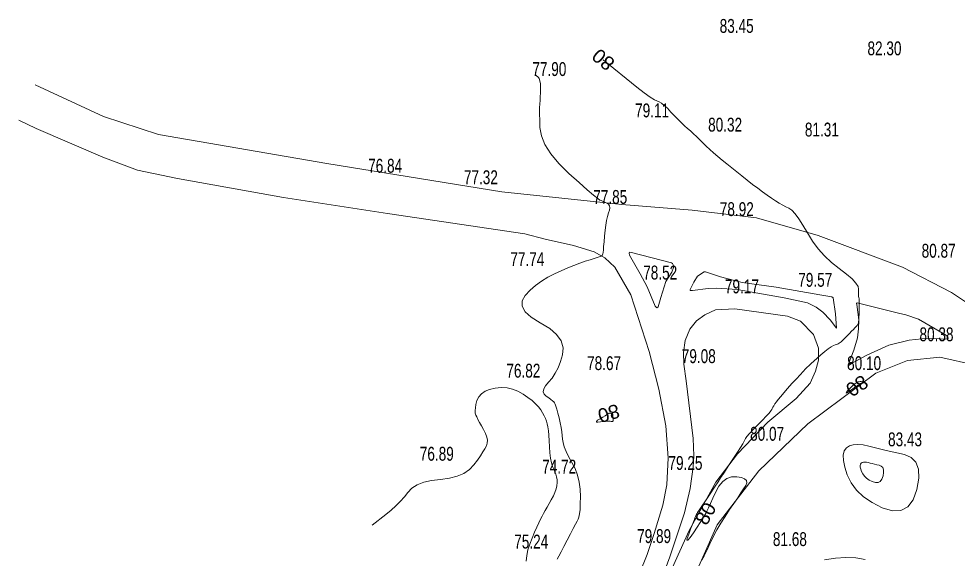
# Model space of a CAD drawing. Header units: metres. Extents: x 431006 to 434411, y 2469261 to 2473208.
# Drawn here: x 433475.1 to 433745.5, y 2472256.4 to 2472412.1 of the extents above; entities that cross this region are included whole.
import ezdxf
from ezdxf.enums import TextEntityAlignment as Align

# ---------------------------------------------------------------- set-up
doc = ezdxf.new("R2010")
doc.units = ezdxf.units.M
doc.header["$MEASUREMENT"] = 0
for name, color, linetype, lineweight in [('CAO DO', 8, 'Continuous', 18), ('duong nhua-ks', 8, 'Continuous', 18), ('MH_DongMuc', 8, 'Continuous', 18), ('MH_DongMuc_Con', 8, 'Continuous', 18)]:
    doc.layers.add(name, color=color, linetype=linetype, lineweight=lineweight)
doc.styles.get("Standard").update_dxf_attribs({"font": 'arial.ttf'})

msp = doc.modelspace()

# ---------------------------------------------------------------- linework, layer by layer
at = {"layer": 'duong nhua-ks', "color": 8, "lineweight": 0}
for points in [[(433479.74, 2472393.02), (433499.42, 2472383.96), (433515.31, 2472378.71), (433563.72, 2472370.4), (433614.16, 2472362.26), (433648.7, 2472358.62), (433668.86, 2472356.98), (433687.47, 2472354.72), (433705.18, 2472349.62), (433729.47, 2472340.59), (433743.6, 2472333.23), (433757.13, 2472324.23)], [(433620.71, 2472350.12), (433581.21, 2472356), (433551.3, 2472360.65), (433520.77, 2472366.07), (433509.23, 2472368.53), (433499.24, 2472372.25), (433480.09, 2472380.49), (433475.07, 2472382.88)], [(433580.84, 2472084.92), (433593.98, 2472115.2), (433606.09, 2472143), (433619.85, 2472174.94), (433639.98, 2472220.05), (433649.53, 2472241.83), (433655.96, 2472257.82), (433657.98, 2472263.86), (433660.5, 2472271.96), (433661.57, 2472277.83), (433662, 2472285.64), (433661.36, 2472294.84), (433659.35, 2472305.44), (433656.55, 2472316.22), (433651.26, 2472332.6), (433646.65, 2472340.55), (433643.8, 2472343.21), (433640.67, 2472344.95), (433634.78, 2472346.77), (433626.57, 2472348.6), (433620.71, 2472350.12)], [(433660.5, 2472247.94), (433668.06, 2472264.68), (433675.68, 2472278.63), (433682, 2472286.82), (433690.69, 2472295.94), (433698.83, 2472302.68), (433702.85, 2472307.1), (433704.38, 2472310.63), (433705.27, 2472313.76), (433705.27, 2472317.18), (433703.79, 2472321.14), (433700.07, 2472324.98), (433696.35, 2472326.39), (433681.18, 2472328.54), (433675.59, 2472328.22), (433672.56, 2472326.83), (433670.16, 2472325.13), (433668.27, 2472322.72), (433666.89, 2472319.42), (433666.37, 2472315.93), (433666.5, 2472312.58), (433667.15, 2472307.82), (433669.16, 2472291.22), (433669.38, 2472286.22), (433669.22, 2472283.01), (433668.33, 2472276.81), (433666.69, 2472269.76), (433662.48, 2472257.15), (433658.35, 2472245.87)], [(433594.83, 2472080.9), (433602.54, 2472098.28), (433625.54, 2472151.08), (433656.98, 2472223.23), (433676.09, 2472266.3), (433688.05, 2472281.87), (433702.2, 2472295.41), (433721.78, 2472310.05), (433730.86, 2472313.7), (433740.17, 2472314.64), (433750.43, 2472312.29)]]:
    msp.add_lwpolyline(points, dxfattribs=at)
for points in [[(433662.94, 2472341.78), (433651.46, 2472344.79), (433650.89, 2472344.82), (433650.74, 2472344.59), (433650.88, 2472344.03), (433653.96, 2472338.66), (433655.99, 2472334.91), (433658.3, 2472329.36), (433658.76, 2472328.87), (433659.12, 2472329.11), (433659.85, 2472331.83), (433661.37, 2472336.4), (433663.04, 2472339.08), (433663.52, 2472340.49), (433663.52, 2472341.07), (433663.25, 2472341.57)], [(433672.33, 2472339.21), (433670.47, 2472337.92), (433669.41, 2472336.22), (433668.32, 2472334.08), (433668.32, 2472334), (433668.37, 2472333.81), (433668.69, 2472333.8), (433669.01, 2472333.84), (433673.52, 2472334.4), (433676.04, 2472334.49), (433681.85, 2472334.07), (433695.34, 2472331.72), (433702.08, 2472330.24), (433704.61, 2472328.99), (433706.52, 2472327.61), (433708.67, 2472325.38), (433710.48, 2472322.94), (433710.18, 2472327.14), (433709.45, 2472331.67), (433709.15, 2472332.01), (433705.61, 2472332.6), (433693.13, 2472334.75), (433683.31, 2472336.15), (433677.05, 2472337.77), (433672.75, 2472339.18)], [(433728.33, 2472327.33), (433716.79, 2472330.22), (433716.36, 2472330.26), (433716.24, 2472330.12), (433716.29, 2472329.78), (433716.92, 2472325.34), (433716.82, 2472322.8), (433716.47, 2472320.21), (433715.43, 2472316.62), (433713.87, 2472312.74), (433713.77, 2472312.39), (433713.91, 2472312.31), (433714.1, 2472312.33), (433714.77, 2472312.78), (433719.15, 2472315.2), (433725.51, 2472318.07), (433731.39, 2472319.51), (433736.84, 2472320.07), (433741.86, 2472319.86), (433742.39, 2472319.89), (433742.58, 2472320.06), (433742.54, 2472320.47), (433741.83, 2472321.1), (433734.1, 2472325.56), (433730.38, 2472326.86)]]:
    msp.add_lwpolyline(points, close=True, dxfattribs=at)
at = {"layer": 'MH_DongMuc', "color": 8, "lineweight": 0, "elevation": 80}
for points in [[(433643.31, 2472400.3), (433652.99, 2472392.39), (433655.13, 2472390.73), (433656.81, 2472389.51), (433658.03, 2472388.74), (433658.78, 2472388.42), (433659.36, 2472388.2), (433660.05, 2472387.78), (433660.85, 2472387.14), (433661.76, 2472386.3), (433662.78, 2472385.23), (433663.83, 2472384.11), (433664.84, 2472383.08), (433665.8, 2472382.13), (433666.71, 2472381.28), (433667.57, 2472380.51), (433668.42, 2472379.77), (433669.28, 2472378.98), (433670.16, 2472378.15), (433671.06, 2472377.28), (433671.97, 2472376.36), (433672.93, 2472375.42), (433673.97, 2472374.44), (433675.08, 2472373.44), (433676.28, 2472372.42), (433677.56, 2472371.38), (433678.9, 2472370.3), (433680.29, 2472369.18), (433681.73, 2472368.02), (433683.23, 2472366.83), (433684.77, 2472365.59), (433686.31, 2472364.38), (433687.77, 2472363.27), (433689.16, 2472362.24), (433690.48, 2472361.3), (433691.73, 2472360.45), (433692.9, 2472359.69), (433693.98, 2472359.02), (433694.99, 2472358.43), (433695.91, 2472357.93), (433696.74, 2472357.51), (433697.59, 2472356.92), (433698.55, 2472355.93), (433699.62, 2472354.51), (433700.8, 2472352.69), (433702.09, 2472350.45), (433703.53, 2472348.08), (433705.17, 2472345.86), (433707, 2472343.8), (433709.02, 2472341.89), (433711.24, 2472340.14), (433713.32, 2472338.56), (433714.92, 2472337.17), (433716.04, 2472335.98), (433716.68, 2472334.98), (433716.83, 2472334.18), (433716.77, 2472333.52), (433716.74, 2472332.95), (433716.74, 2472332.48), (433716.78, 2472332.1), (433716.86, 2472331.81), (433716.94, 2472331.47), (433717, 2472330.93), (433717.02, 2472330.19), (433717.02, 2472329.25), (433716.99, 2472328.11), (433716.94, 2472326.97), (433716.89, 2472326.04), (433716.84, 2472325.32), (433716.79, 2472324.8), (433716.74, 2472324.5), (433716.67, 2472324.31), (433716.59, 2472324.12), (433716.49, 2472323.94), (433716.38, 2472323.76), (433716.25, 2472323.59), (433716.06, 2472323.37), (433715.75, 2472323.05), (433715.33, 2472322.61), (433714.8, 2472322.07), (433714.16, 2472321.42), (433713.51, 2472320.77), (433712.95, 2472320.2), (433712.48, 2472319.73), (433712.1, 2472319.36), (433711.81, 2472319.07), (433711.55, 2472318.84), (433711.24, 2472318.64), (433710.9, 2472318.46), (433710.52, 2472318.3), (433710.09, 2472318.17), (433709.58, 2472317.96), (433708.91, 2472317.56), (433708.08, 2472316.99), (433707.11, 2472316.23), (433705.99, 2472315.29), (433704.87, 2472314.32), (433703.92, 2472313.48), (433703.12, 2472312.77), (433702.48, 2472312.18), (433702.01, 2472311.73), (433701.52, 2472311.23), (433700.84, 2472310.5), (433699.96, 2472309.56), (433698.9, 2472308.4), (433697.64, 2472307.02), (433696.37, 2472305.61), (433695.29, 2472304.38), (433694.4, 2472303.33), (433693.68, 2472302.44), (433693.15, 2472301.74), (433692.74, 2472301.15), (433692.4, 2472300.64), (433692.13, 2472300.2), (433691.93, 2472299.84), (433691.79, 2472299.54), (433691.56, 2472299.16), (433691.04, 2472298.53), (433690.25, 2472297.65), (433689.18, 2472296.52), (433687.83, 2472295.13), (433686.49, 2472293.75), (433685.44, 2472292.63), (433684.68, 2472291.76), (433684.21, 2472291.16), (433684.04, 2472290.81), (433683.88, 2472290.42), (433683.49, 2472289.7), (433682.84, 2472288.64), (433681.96, 2472287.25), (433680.82, 2472285.52), (433679.69, 2472283.81), (433678.81, 2472282.48), (433678.18, 2472281.52), (433677.8, 2472280.95), (433677.67, 2472280.74), (433677.52, 2472280.51), (433677.09, 2472279.85), (433676.36, 2472278.75), (433675.36, 2472277.22), (433674.06, 2472275.25), (433672.76, 2472273.27), (433671.73, 2472271.72), (433670.96, 2472270.58), (433670.47, 2472269.85), (433670.25, 2472269.55), (433670.16, 2472269.43), (433670.06, 2472269.25), (433669.95, 2472269.02), (433669.84, 2472268.73), (433669.71, 2472268.38), (433669.54, 2472267.9), (433669.28, 2472267.18), (433668.91, 2472266.23), (433668.46, 2472265.05), (433667.91, 2472263.65), (433667.48, 2472262.45), (433667.41, 2472261.89), (433667.68, 2472261.97), (433668.3, 2472262.7), (433669.27, 2472264.08), (433670.33, 2472265.65), (433671.22, 2472267), (433671.93, 2472268.11), (433672.46, 2472269), (433672.82, 2472269.65), (433673.16, 2472270.32), (433673.61, 2472271.27), (433674.18, 2472272.5), (433674.87, 2472274.01), (433675.68, 2472275.8), (433676.62, 2472277.52), (433677.69, 2472278.83), (433678.9, 2472279.71), (433680.25, 2472280.17), (433681.74, 2472280.21), (433683.08, 2472279.97), (433684.01, 2472279.6), (433684.53, 2472279.09), (433684.63, 2472278.44), (433684.31, 2472277.66), (433683.71, 2472276.7), (433682.94, 2472275.52), (433682.01, 2472274.13), (433680.92, 2472272.53), (433679.67, 2472270.72), (433678.37, 2472268.79), (433677.16, 2472266.83), (433676.02, 2472264.86), (433674.96, 2472262.85), (433673.99, 2472260.83), (433673.11, 2472258.96), (433672.36, 2472257.42), (433671.73, 2472256.22)], [(433716.37, 2472306.36), (433716.09, 2472306.17), (433715.65, 2472305.87), (433715.05, 2472305.45), (433714.29, 2472304.91), (433713.61, 2472304.45), (433713.24, 2472304.27), (433713.19, 2472304.35), (433713.45, 2472304.71), (433714.03, 2472305.33), (433714.71, 2472306.03), (433715.29, 2472306.58), (433715.78, 2472307), (433716.17, 2472307.28), (433716.46, 2472307.42), (433716.71, 2472307.49), (433716.98, 2472307.55), (433717.26, 2472307.6), (433717.57, 2472307.64), (433717.89, 2472307.68), (433718.14, 2472307.68), (433718.25, 2472307.62), (433718.2, 2472307.51), (433718, 2472307.34), (433717.66, 2472307.11), (433717.27, 2472306.88), (433716.96, 2472306.69), (433716.73, 2472306.56), (433716.57, 2472306.47), (433716.49, 2472306.43), (433716.37, 2472306.36)], [(433644.9, 2472298.43), (433645.01, 2472298.47), (433645.14, 2472298.48), (433645.31, 2472298.47), (433645.51, 2472298.44), (433645.7, 2472298.4), (433645.84, 2472298.35), (433645.95, 2472298.29), (433646.01, 2472298.23), (433646.03, 2472298.15), (433646.04, 2472298.04), (433646.05, 2472297.86), (433646.07, 2472297.61), (433646.11, 2472297.3), (433646.15, 2472296.92), (433646.16, 2472296.55), (433646.12, 2472296.29), (433646, 2472296.13), (433645.83, 2472296.08), (433645.59, 2472296.13), (433645.26, 2472296.21), (433644.78, 2472296.23), (433644.17, 2472296.2), (433643.42, 2472296.12), (433642.53, 2472295.99), (433641.76, 2472295.9), (433641.36, 2472295.95), (433641.34, 2472296.13), (433641.68, 2472296.45), (433642.4, 2472296.91), (433643.22, 2472297.39), (433643.87, 2472297.77), (433644.35, 2472298.07), (433644.67, 2472298.27), (433644.82, 2472298.38), (433644.9, 2472298.43)], [(433706.96, 2472256.23), (433710.15, 2472256.76), (433713.18, 2472256.96), (433716.05, 2472256.84), (433718.75, 2472256.38)]]:
    msp.add_lwpolyline(points, dxfattribs=at)
at = {"layer": 'MH_DongMuc_Con', "color": 8, "lineweight": 0}
for points, elevation in [([(433630.09, 2472256.42), (433630.54, 2472257.33), (433631.16, 2472258.55), (433631.94, 2472260.08), (433632.89, 2472261.92), (433633.85, 2472263.76), (433634.65, 2472265.28), (433635.29, 2472266.49), (433635.77, 2472267.38), (433636.09, 2472267.95), (433636.3, 2472268.54), (433636.48, 2472269.48), (433636.62, 2472270.78), (433636.71, 2472272.44), (433636.76, 2472274.45), (433636.68, 2472276.6), (433636.39, 2472278.66), (433635.9, 2472280.63), (433635.19, 2472282.52), (433634.27, 2472284.32), (433633.34, 2472285.99), (433632.61, 2472287.5), (433632.08, 2472288.84), (433631.74, 2472290.03), (433631.61, 2472291.04), (433631.53, 2472292.03), (433631.4, 2472293.14), (433631.2, 2472294.36), (433630.93, 2472295.68), (433630.6, 2472297.12), (433630.26, 2472298.5), (433629.96, 2472299.61), (433629.7, 2472300.48), (433629.49, 2472301.09), (433629.31, 2472301.45), (433629.09, 2472301.72), (433628.74, 2472302.04), (433628.26, 2472302.43), (433627.64, 2472302.87), (433626.9, 2472303.37), (433626.28, 2472303.96), (433626.03, 2472304.66), (433626.17, 2472305.47), (433626.68, 2472306.39), (433627.57, 2472307.41), (433628.6, 2472308.59), (433629.51, 2472309.98), (433630.31, 2472311.56), (433631, 2472313.34), (433631.57, 2472315.33), (433631.73, 2472317.36), (433631.17, 2472319.3), (433629.9, 2472321.14), (433627.91, 2472322.88), (433625.2, 2472324.52), (433622.57, 2472326.11), (433620.83, 2472327.69), (433619.96, 2472329.27), (433619.98, 2472330.85), (433620.88, 2472332.42), (433622.29, 2472333.92), (433623.83, 2472335.3), (433625.51, 2472336.54), (433627.32, 2472337.65), (433629.26, 2472338.63), (433631.22, 2472339.51), (433633.09, 2472340.31), (433634.86, 2472341.03), (433636.53, 2472341.67), (433638.11, 2472342.23), (433639.51, 2472342.7), (433640.65, 2472343.08), (433641.53, 2472343.36), (433642.15, 2472343.54), (433642.51, 2472343.63), (433642.72, 2472343.69), (433642.89, 2472343.8), (433643.03, 2472343.95), (433643.13, 2472344.14), (433643.2, 2472344.38), (433643.26, 2472344.8), (433643.34, 2472345.52), (433643.43, 2472346.54), (433643.55, 2472347.86), (433643.69, 2472349.48), (433643.86, 2472351.17), (433644.06, 2472352.68), (433644.29, 2472354.01), (433644.56, 2472355.17), (433644.86, 2472356.15), (433645.1, 2472356.98), (433645.17, 2472357.67), (433645.08, 2472358.24), (433644.82, 2472358.67), (433644.41, 2472358.97), (433643.93, 2472359.2), (433643.48, 2472359.4), (433643.06, 2472359.58), (433642.68, 2472359.74), (433642.34, 2472359.88), (433641.71, 2472360.28), (433640.51, 2472361.25), (433638.72, 2472362.79), (433636.36, 2472364.89), (433633.4, 2472367.56), (433630.48, 2472370.44), (433628.18, 2472373.21), (433626.52, 2472375.85), (433625.49, 2472378.38), (433625.08, 2472380.78), (433625.01, 2472382.9), (433624.96, 2472384.57), (433624.94, 2472385.8), (433624.94, 2472386.57), (433624.97, 2472386.91), (433625.01, 2472387.15), (433625.06, 2472387.67), (433625.11, 2472388.47), (433625.17, 2472389.54), (433625.23, 2472390.89), (433625.26, 2472392.25), (433625.21, 2472393.36), (433625.1, 2472394.22), (433624.91, 2472394.84), (433624.64, 2472395.21), (433623.89, 2472395.83)], 78), ([(433621.17, 2472255.88), (433621.32, 2472257.49), (433621.64, 2472259.14), (433622.14, 2472260.82), (433622.82, 2472262.55), (433623.54, 2472264.19), (433624.2, 2472265.64), (433624.78, 2472266.9), (433625.29, 2472267.96), (433625.72, 2472268.82), (433626.14, 2472269.62), (433626.62, 2472270.49), (433627.15, 2472271.44), (433627.73, 2472272.46), (433628.36, 2472273.55), (433628.95, 2472274.65), (433629.42, 2472275.69), (433629.75, 2472276.68), (433629.96, 2472277.62), (433630.04, 2472278.5), (433630.01, 2472279.34), (433629.89, 2472280.15), (433629.7, 2472280.92), (433629.42, 2472281.65), (433629.06, 2472282.35), (433628.7, 2472283.16), (433628.39, 2472284.21), (433628.15, 2472285.5), (433627.98, 2472287.03), (433627.86, 2472288.8), (433627.77, 2472290.58), (433627.66, 2472292.14), (433627.53, 2472293.46), (433627.38, 2472294.55), (433627.21, 2472295.41), (433626.99, 2472296.17), (433626.69, 2472296.95), (433626.32, 2472297.76), (433625.86, 2472298.59), (433625.32, 2472299.45), (433624.66, 2472300.32), (433623.82, 2472301.22), (433622.81, 2472302.13), (433621.62, 2472303.06), (433620.25, 2472304.01), (433618.77, 2472304.85), (433617.22, 2472305.44), (433615.62, 2472305.78), (433613.95, 2472305.87), (433612.23, 2472305.72), (433610.61, 2472305.36), (433609.28, 2472304.82), (433608.22, 2472304.1), (433607.45, 2472303.2), (433606.96, 2472302.13), (433606.67, 2472301.03), (433606.49, 2472300.07), (433606.42, 2472299.23), (433606.46, 2472298.54), (433606.62, 2472297.97), (433606.88, 2472297.4), (433607.24, 2472296.7), (433607.68, 2472295.86), (433608.22, 2472294.89), (433608.85, 2472293.79), (433609.42, 2472292.66), (433609.79, 2472291.63), (433609.95, 2472290.68), (433609.91, 2472289.82), (433609.66, 2472289.06), (433609.24, 2472288.26), (433608.66, 2472287.32), (433607.94, 2472286.22), (433607.08, 2472284.98), (433606.06, 2472283.59), (433604.81, 2472282.25), (433603.22, 2472281.16), (433601.29, 2472280.33), (433599.03, 2472279.75), (433596.44, 2472279.43), (433593.86, 2472279.12), (433591.63, 2472278.59), (433589.77, 2472277.84), (433588.25, 2472276.86), (433587.1, 2472275.66), (433586.06, 2472274.36), (433584.9, 2472273.08), (433583.62, 2472271.82), (433582.22, 2472270.57), (433580.7, 2472269.34), (433576.75, 2472266.29)], 76), ([(433714.64, 2472278.43), (433716.21, 2472276.32), (433718.23, 2472274.42), (433720.7, 2472272.73), (433723.63, 2472271.25), (433726.54, 2472270.36), (433729, 2472270.44), (433730.99, 2472271.5), (433732.52, 2472273.54), (433733.59, 2472276.55), (433734.12, 2472279.75), (433734.02, 2472282.35), (433733.3, 2472284.36), (433731.97, 2472285.76), (433730.01, 2472286.57), (433727.78, 2472287.07), (433725.65, 2472287.57), (433723.61, 2472288.07), (433721.66, 2472288.55), (433719.8, 2472289.03), (433718.09, 2472289.39), (433716.58, 2472289.52), (433715.28, 2472289.41), (433714.18, 2472289.07), (433713.29, 2472288.5), (433712.66, 2472287.64), (433712.38, 2472286.43), (433712.42, 2472284.88), (433712.81, 2472282.98), (433713.53, 2472280.74), (433714.64, 2472278.43)], 84), ([(433719.06, 2472284.37), (433718.59, 2472284.41), (433718.19, 2472284.38), (433717.85, 2472284.27), (433717.58, 2472284.1), (433717.39, 2472283.83), (433717.3, 2472283.46), (433717.31, 2472282.98), (433717.43, 2472282.4), (433717.65, 2472281.71), (433718, 2472280.99), (433718.48, 2472280.34), (433719.1, 2472279.76), (433719.86, 2472279.24), (433720.76, 2472278.78), (433721.66, 2472278.51), (433722.42, 2472278.53), (433723.03, 2472278.86), (433723.51, 2472279.49), (433723.84, 2472280.41), (433724, 2472281.4), (433723.97, 2472282.2), (433723.75, 2472282.82), (433723.33, 2472283.25), (433722.73, 2472283.5), (433722.05, 2472283.66), (433721.39, 2472283.81), (433720.76, 2472283.96), (433720.16, 2472284.11), (433719.58, 2472284.26), (433719.06, 2472284.37)], 86)]:
    msp.add_lwpolyline(points, dxfattribs=dict(at, elevation=elevation))

# ---------------------------------------------------------------- texts
at = {"layer": 'CAO DO', "color": 8, "lineweight": 0, "width": 0.7}
for s, p in [('83.45', (433676.82, 2472408.02, 83.45)), ('82.30', (433719.37, 2472401.56, 82.3)), ('77.90', (433622.9, 2472395.6, 77.9)), ('79.11', (433652.48, 2472383.69, 79.11)), ('80.32', (433673.5, 2472379.58, 80.32)), ('81.31', (433701.35, 2472378.18, 81.31)), ('76.84', (433575.64, 2472367.75, 76.84)), ('77.32', (433603.19, 2472364.44, 77.32)), ('77.85', (433640.43, 2472358.77, 77.85)), ('78.92', (433676.86, 2472355.26, 78.92)), ('80.87', (433734.96, 2472343.27, 80.87)), ('77.74', (433616.57, 2472340.86, 77.74)), ('78.52', (433654.81, 2472336.99, 78.52)), ('79.17', (433678.33, 2472333, 79.17)), ('79.57', (433699.45, 2472334.89, 79.57)), ('80.38', (433734.34, 2472319.21, 80.38)), ('79.08', (433665.91, 2472312.92, 79.08)), ('76.82', (433615.42, 2472308.73, 76.82)), ('78.67', (433638.65, 2472310.9, 78.67)), ('80.10', (433713.51, 2472310.9, 80.1)), ('80.07', (433685.58, 2472290.56, 80.07)), ('83.43', (433725.29, 2472288.96, 83.43)), ('76.89', (433590.5, 2472284.81, 76.89)), ('79.25', (433662.08, 2472282.15, 79.25)), ('74.72', (433625.73, 2472281.1, 74.72)), ('79.89', (433653.06, 2472261.1, 79.89)), ('81.68', (433692.14, 2472260.23, 81.68)), ('75.24', (433617.69, 2472259.52, 75.24))]:
    msp.add_text(s, height=4, dxfattribs=at).set_placement(p)
at = {"layer": 'MH_DongMuc', "color": 8, "lineweight": 0}
for rotation, p in [(140.7399, (433643.31, 2472400.3, 80)), (213.7411, (433716.37, 2472306.36, 80)), (196.9807, (433644.9, 2472298.43, 80)), (60.9047, (433672.79, 2472269.59, 80))]:
    msp.add_text('80', height=4, rotation=rotation, dxfattribs=at).set_placement(p, align=Align.MIDDLE)

doc.saveas('drawing.dxf')
